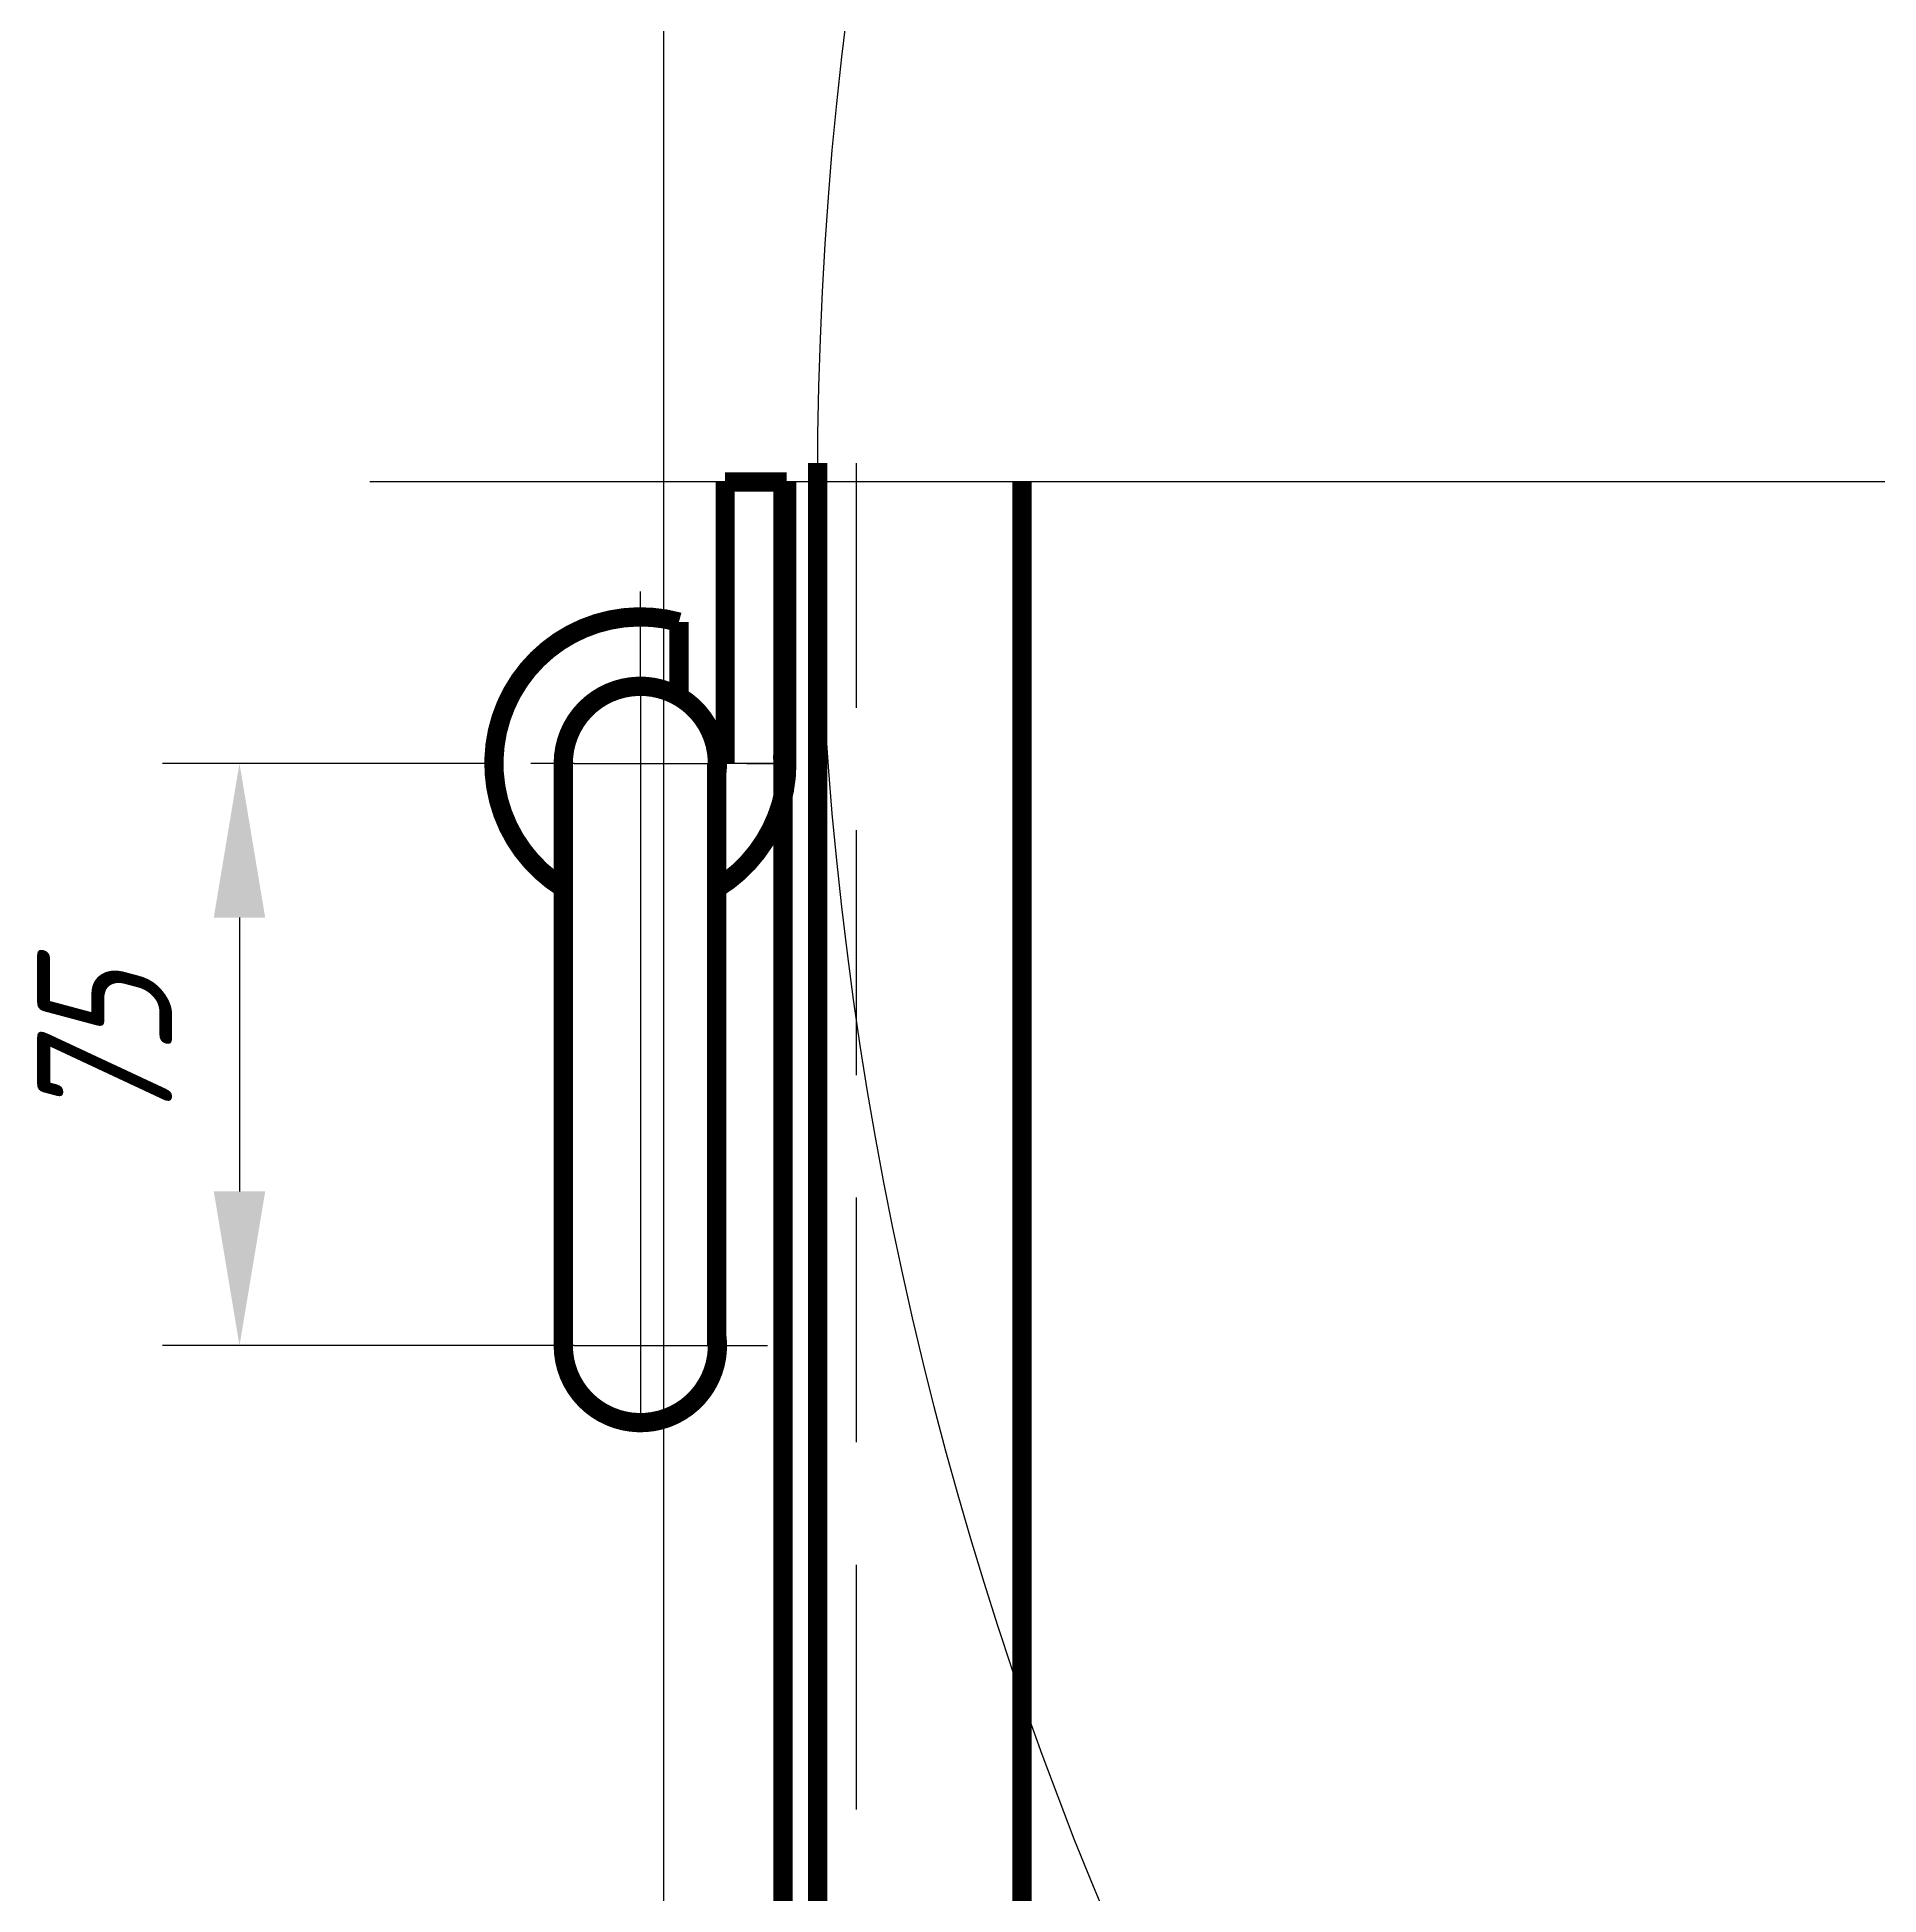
# Model space of a CAD drawing. Extents: x 973 to 2730, y 39 to 1746.
# Drawn here: x 2208.22 to 2256, y 1611.73 to 1659.92 of the extents above; entities that cross this region are included whole.
import ezdxf
from ezdxf.enums import TextEntityAlignment as Align

# ---------------------------------------------------------------- set-up
doc = ezdxf.new("R2010")
doc.units = 0
doc.header["$LTSCALE"] = 0.5
doc.header["$MEASUREMENT"] = 0
doc.linetypes.add('DASHDOT', pattern=[25.4, 12.7, -6.35, 0, -6.35])
doc.linetypes.add('DASHED', pattern=[19.05, 12.7, -6.35])
doc.layers.get('0').update_dxf_attribs({"linetype": 'CONTINUOUS'})
doc.layers.get('DEFPOINTS').update_dxf_attribs({"linetype": 'CONTINUOUS'})
doc.styles.add('ROMANC', font='romanc', dxfattribs={"width": 0.8, "oblique": 15, "height": 3.5})
doc.dimstyles.get("Standard").update_dxf_attribs({"dimtxt": 0.18, "dimasz": 0.18, "dimexe": 0.18, "dimexo": 0.0625, "dimgap": 0.09, "dimtad": 0, "dimtih": 1, "dimtoh": 1, "dimdec": 4, "dimzin": 0, "dimdsep": 46, "dimtxsty": 'Standard', "dimcen": 0.09, "dimadec": 0, "dimazin": 0, "dimtfac": 1, "dimtdec": 4, "dimtofl": 0, "dimtmove": 0, "dimatfit": 3, "dimfxl": 0, "dimtolj": 1, "dimtzin": 0, "dimarcsym": 0})

# ---------------------------------------------------------------- blocks, each defined once
blk = doc.blocks.new('*D6')
at = {"color": 0, "linetype": 'ByBlock'}
for p, q in [((290.3, 320.9), (283.7, 320.9)), ((285.7, 316.9), (285.7, 309.8)), ((292.52, 305.8), (283.7, 305.8))]:
    blk.add_line(p, q, dxfattribs=at)
for points in [[(285.033, 316.9), (286.367, 316.9), (285.7, 320.9)], [(285.033, 309.8), (286.367, 309.8), (285.7, 305.8)]]:
    blk.add_solid(points, dxfattribs=at)
at = {"layer": 'DEFPOINTS', "color": 0, "linetype": 'ByBlock'}
for p in [(290.3, 320.9), (285.7, 305.8), (292.52, 305.8)]:
    blk.add_point(p, dxfattribs=at)
at = {"color": 0, "linetype": 'ByBlock', "style": 'ROMANC', "oblique": 15, "width": 0.8}
blk.add_text('75', height=3.5, rotation=90, dxfattribs=at).set_placement((282.2, 313.35), align=Align.MIDDLE_CENTER)

msp = doc.modelspace()

# ---------------------------------------------------------------- linework, layer by layer
at = {"linetype": 'Continuous'}
msp.add_line((2224.47, 1746.23), (2224.47, 1524.09), dxfattribs=at)
at = {"linetype": 'DASHED'}
msp.add_line((2229.47, 1648.87), (2229.47, 1547.68), dxfattribs=at)
for p, q in [((2429.95, 1648.38), (2216.84997, 1648.38)), ((2226.47, 1648.38), (2226.21979, 1648.38)), ((2227.21979, 1648.38), (2227.17, 1648.38)), ((2228.21979, 1648.38), (2227.27, 1648.38)), ((2227.67, 1641.08), (2227.67, 1646.72)), ((2223.87, 1643.24), (2223.87, 1645.54)), ((2223.87, 1643.24), (2223.87, 1641.08)), ((2227.31979, 1641.28), (2227.31979, 1641.18)), ((2227.31979, 1641.28), (2227.31979, 1641.18)), ((2220.03, 1641.08), (2218.07, 1641.08)), ((2222.15, 1641.08), (2221.03, 1641.08)), ((2222.15, 1641.08), (2225.19, 1641.08)), ((2223.87, 1641.08), (2223.87, 1638.48)), ((2225.19, 1641.08), (2225.87, 1641.08)), ((2227.63, 1641.08), (2225.91, 1641.08)), ((2226.63, 1641.08), (2227.79, 1641.08)), ((2223.87, 1638.48), (2223.87, 1623.98)), ((2222.15, 1625.98), (2220.29, 1625.98)), ((2222.15, 1625.98), (2225.19, 1625.98)), ((2225.19, 1625.98), (2227.17, 1625.98))]:
    msp.add_line(p, q)
at = {"linetype": 'DASHDOT'}
msp.add_line((2226.47, 1648.38), (2220.37, 1648.38), dxfattribs=at)
at = {"color": 0, "linetype": 'ByBlock'}
msp.add_line((2225.57, 1648.38), (2225.37, 1648.38), dxfattribs=at)
at = {"const_width": 0.5}
for points in [[(2228.47, 1648.87), (2228.47, 1546.68)], [(2226.07, 1648.38), (2227.67, 1648.38)], [(2226.07, 1641.08), (2226.07, 1648.38)], [(2227.57, 1648.38), (2227.57, 1545.92)], [(2227.67, 1641.08), (2227.67, 1648.38)], [(2233.77, 1552.68), (2233.77, 1648.38)], [(2224.87, 1642.81205), (2224.87, 1644.74606)], [(2221.87, 1641.08), (2221.87, 1625.98)], [(2225.85, 1641.08), (2225.85, 1625.98)]]:
    msp.add_lwpolyline(points, dxfattribs=at)
for points in [[(2221.87, 1637.8489, -0.86546876), (2224.87, 1644.74606, -1)], [(2221.87, 1641.08, -1.07339753), (2225.85, 1640.79787, -1.07339753)], [(2227.67, 1641.08, -0.26139912), (2225.85, 1637.83661, -0.26139912)], [(2225.85, 1626.26213, -1.07339753), (2221.87, 1625.98, -1.07339753)]]:
    msp.add_lwpolyline(points, format="xyb", dxfattribs=at)
msp.add_circle((2324.47, 1648.38), 96)
for start, end in [(24.619977, 204.619977), (334.158067, 0)]:
    msp.add_arc((2223.87, 1641.08), 2.2, start, end)
at = {"layer": 'DEFPOINTS', "color": 0, "linetype": 'ByBlock'}
msp.add_point((2226.57, 1648.38), dxfattribs=at)

# ---------------------------------------------------------------- dimensions: what is measured, and where the dimension line sits
dim = msp.add_linear_dim(base=(2213.47, 1625.98), p1=(2218.07, 1641.08), p2=(2220.29, 1625.98), angle=90, text='75', dimstyle='Standard')
dim.commit()
dim.dimension.update_dxf_attribs({"geometry": '*D6', "text_midpoint": (2209.97, 1633.53), "insert": (1927.77, 1320.18)})

doc.saveas('drawing.dxf')
